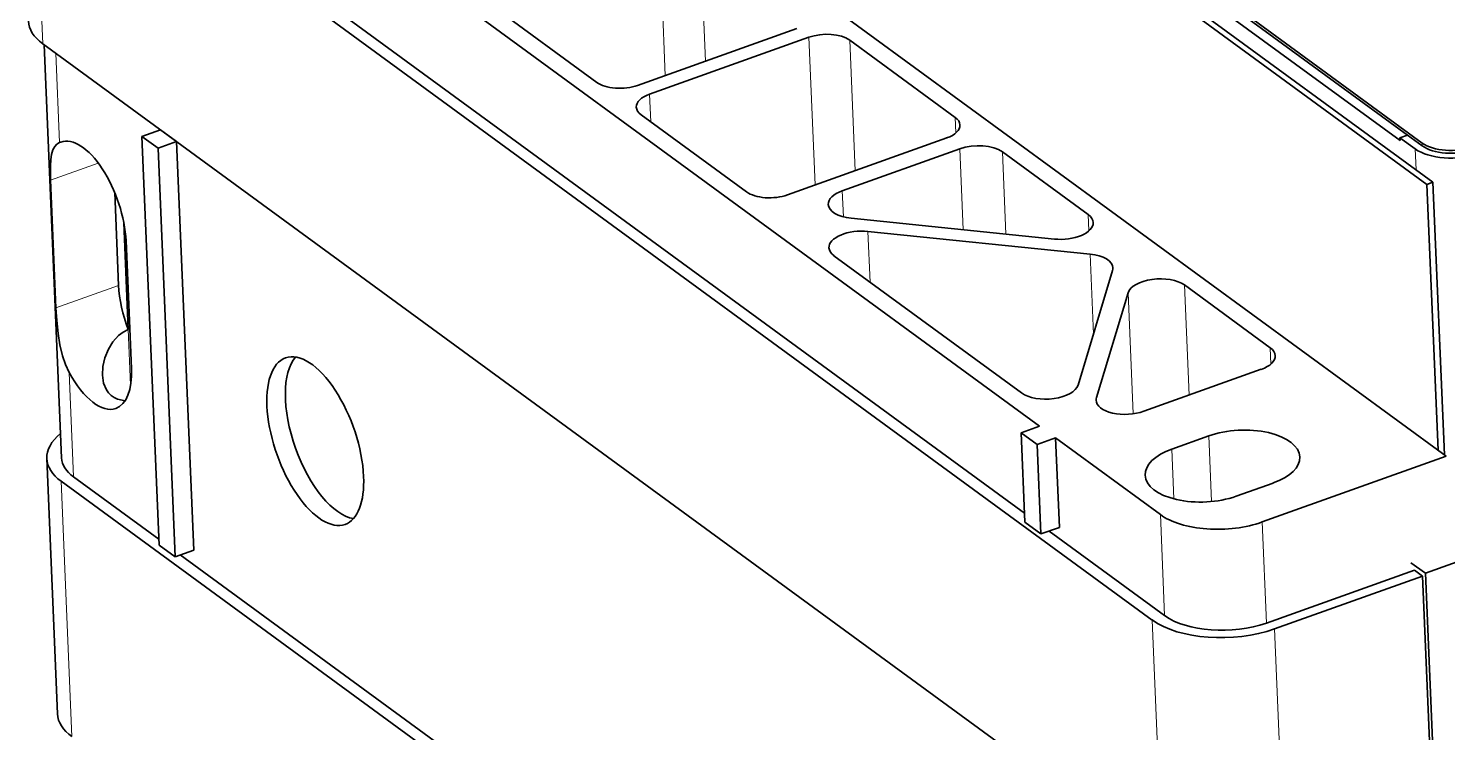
# Model space of a CAD drawing. Extents: x -1334 to -16, y -214 to 699.
# Drawn here: x -638.2 to -541.8, y 119.5 to 167.3 of the extents above; entities that cross this region are included whole.
import ezdxf

# ---------------------------------------------------------------- set-up
doc = ezdxf.new("R2010")
doc.units = 0

msp = doc.modelspace()

# ---------------------------------------------------------------- linework, layer by layer
at = {"color": 7, "lineweight": 35}
for p, q in [((-593.44, 195.96), (-543.566, 159.496)), ((-593.431, 195.765), (-544.564, 160.037)), ((-593.399, 195.001), (-545.066, 159.664)), ((-593.347, 193.771), (-542.832, 156.839)), ((-593.328, 193.301), (-543.251, 156.689)), ((-629.138, 183.852), (-569.54, 140.279)), ((-561.886, 127.127), (-637.887, 182.693)), ((-570.565, 134.383), (-629.587, 177.535)), ((-592.568, 175.258), (-541.939, 138.242)), ((-561.193, 110.664), (-637.194, 166.23)), ((-637.101, 166.163), (-635.921, 138.124)), ((-630.465, 159.942), (-629.298, 132.216)), ((-629.371, 159.143), (-628.204, 131.416)), ((-628.117, 159.591), (-626.949, 131.865)), ((-543.345, 130.299), (-507.477, 143.123)), ((-559.943, 80.975), (-635.944, 136.541)), ((-568.622, 88.231), (-627.859, 131.54))]:
    msp.add_line(p, q, dxfattribs=at)
at = {"color": 7, "lineweight": 13, "ltscale": 0.411931}
for p, q in [((-637.194, 166.23), (-637.887, 182.693)), ((-552.894, 110.06), (-553.587, 126.523))]:
    msp.add_line(p, q, dxfattribs=at)
at = {"color": 7, "lineweight": 13, "ltscale": 0.250919}
for p, q in [((-595.361, 174.113), (-594.939, 164.085)), ((-585.191, 166.677), (-584.769, 156.65))]:
    msp.add_line(p, q, dxfattribs=at)
at = {"color": 7, "lineweight": 13, "ltscale": 0.221572}
for p, q in [((-592.594, 173.912), (-592.221, 165.056)), ((-582.424, 166.476), (-582.052, 157.621))]:
    msp.add_line(p, q, dxfattribs=at)
at = {"color": 7, "lineweight": 35, "ltscale": 0.221822}
msp.add_line((-599.588, 163.613), (-606.75, 168.85), dxfattribs=at)
at = {"color": 7, "lineweight": 35, "ltscale": 0.287012}
for p, q in [((-586.011, 167.277), (-596.821, 163.412)), ((-586.651, 155.976), (-575.841, 159.842))]:
    msp.add_line(p, q, dxfattribs=at)
at = {"color": 7, "lineweight": 35, "ltscale": 0.287013}
msp.add_line((-585.191, 166.677), (-596.001, 162.812), dxfattribs=at)
at = {"color": 7, "lineweight": 35, "ltscale": 0.221823}
for p, q in [((-575.262, 161.239), (-582.424, 166.476)), ((-596.581, 161.415), (-589.418, 156.178))]:
    msp.add_line(p, q, dxfattribs=at)
at = {"color": 7, "lineweight": 13, "ltscale": 0.151826}
msp.add_line((-636.318, 165.59), (-636.063, 159.522), dxfattribs=at)
at = {"color": 7, "lineweight": 13, "ltscale": 0.047021}
msp.add_line((-596.001, 162.812), (-595.922, 160.933), dxfattribs=at)
at = {"color": 7, "lineweight": 13, "ltscale": 0.026364}
msp.add_line((-575.262, 161.239), (-575.217, 160.186), dxfattribs=at)
at = {"color": 7, "lineweight": 35, "ltscale": 0.033312}
for p, q in [((-629.21, 160.391), (-630.465, 159.942)), ((-628.117, 159.591), (-629.371, 159.143)), ((-570.795, 139.83), (-569.54, 140.279)), ((-568.191, 133.414), (-569.446, 132.965))]:
    msp.add_line(p, q, dxfattribs=at)
at = {"color": 7, "lineweight": 35, "ltscale": 0.033867}
for p, q in [((-630.465, 159.942), (-629.371, 159.143)), ((-570.539, 133.765), (-569.446, 132.965))]:
    msp.add_line(p, q, dxfattribs=at)
at = {"color": 7, "lineweight": 35, "ltscale": 0.033866}
msp.add_line((-628.117, 159.591), (-629.21, 160.391), dxfattribs=at)
at = {"color": 7, "lineweight": 35, "ltscale": 0.013547}
msp.add_line((-544.564, 160.037), (-545.074, 159.855), dxfattribs=at)
at = {"color": 7, "lineweight": 35, "ltscale": 0.031156}
msp.add_line((-544.564, 160.037), (-543.558, 159.301), dxfattribs=at)
at = {"color": 7, "lineweight": 35, "ltscale": 0.211581}
for p, q in [((-582.927, 156.255), (-574.958, 159.105)), ((-562.457, 141.289), (-554.488, 144.139))]:
    msp.add_line(p, q, dxfattribs=at)
at = {"color": 7, "lineweight": 13, "ltscale": 0.137415}
msp.add_line((-574.958, 159.105), (-574.727, 153.613), dxfattribs=at)
at = {"color": 7, "lineweight": 35, "ltscale": 0.032003}
msp.add_line((-545.074, 159.855), (-544.04, 159.099), dxfattribs=at)
at = {"color": 7, "lineweight": 35, "ltscale": 0.00477}
msp.add_line((-545.066, 159.664), (-545.074, 159.855), dxfattribs=at)
at = {"color": 7, "lineweight": 13, "ltscale": 0.035556}
msp.add_line((-544.04, 159.099), (-543.981, 157.678), dxfattribs=at)
at = {"color": 7, "lineweight": 13, "ltscale": 0.004878}
msp.add_line((-543.566, 159.496), (-543.558, 159.301), dxfattribs=at)
at = {"color": 7, "lineweight": 13, "ltscale": 0.085795}
msp.add_line((-633.43, 158.136), (-636.661, 156.981), dxfattribs=at)
at = {"color": 7, "lineweight": 35, "ltscale": 0.180301}
for p, q in [((-572.053, 158.893), (-566.231, 154.637)), ((-553.88, 145.606), (-559.701, 149.863))]:
    msp.add_line(p, q, dxfattribs=at)
at = {"color": 7, "lineweight": 13, "ltscale": 0.139551}
msp.add_line((-572.053, 158.893), (-571.818, 153.316), dxfattribs=at)
at = {"color": 7, "lineweight": 35, "ltscale": 0.216806}
msp.add_line((-636.661, 156.981), (-636.297, 148.316), dxfattribs=at)
at = {"color": 7, "lineweight": 35, "ltscale": 0.157643}
msp.add_line((-632.31, 156.137), (-632.045, 149.836), dxfattribs=at)
at = {"color": 7, "lineweight": 13, "ltscale": 0.044352}
msp.add_line((-582.927, 156.255), (-582.852, 154.483), dxfattribs=at)
at = {"color": 7, "lineweight": 35, "ltscale": 0.011105}
msp.add_line((-542.832, 156.839), (-543.251, 156.689), dxfattribs=at)
at = {"color": 7, "lineweight": 35, "ltscale": 0.451473}
msp.add_line((-543.251, 156.689), (-542.491, 138.646), dxfattribs=at)
at = {"color": 7, "lineweight": 35, "ltscale": 0.463228}
msp.add_line((-542.832, 156.839), (-542.053, 138.326), dxfattribs=at)
at = {"color": 7, "lineweight": 35, "ltscale": 0.34657}
msp.add_line((-568.531, 152.981), (-582.322, 154.388), dxfattribs=at)
at = {"color": 7, "lineweight": 13, "ltscale": 0.027682}
for p, q in [((-566.231, 154.637), (-566.184, 153.531)), ((-553.88, 145.606), (-553.833, 144.5))]:
    msp.add_line(p, q, dxfattribs=at)
at = {"color": 7, "lineweight": 35, "ltscale": 0.181978}
msp.add_line((-631.695, 154.11), (-631.389, 146.837), dxfattribs=at)
at = {"color": 7, "lineweight": 35, "ltscale": 0.378958}
msp.add_line((-581.188, 153.499), (-566.108, 151.96), dxfattribs=at)
at = {"color": 7, "lineweight": 13, "ltscale": 0.086166}
msp.add_line((-581.188, 153.499), (-581.043, 150.055), dxfattribs=at)
at = {"color": 7, "lineweight": 35, "ltscale": 0.216805}
msp.add_line((-631.178, 144.194), (-631.543, 152.858), dxfattribs=at)
at = {"color": 7, "lineweight": 35, "ltscale": 0.394304}
msp.add_line((-570.756, 142.534), (-583.489, 151.843), dxfattribs=at)
at = {"color": 7, "lineweight": 13, "ltscale": 0.13588}
msp.add_line((-566.108, 151.96), (-565.88, 146.53), dxfattribs=at)
at = {"color": 7, "lineweight": 35, "ltscale": 0.202926}
msp.add_line((-564.577, 150.84), (-566.925, 143.07), dxfattribs=at)
at = {"color": 7, "lineweight": 13, "ltscale": 0.112878}
msp.add_line((-632.045, 149.836), (-636.297, 148.316), dxfattribs=at)
at = {"color": 7, "lineweight": 35, "ltscale": 0.185582}
msp.add_line((-563.533, 149.327), (-565.68, 142.221), dxfattribs=at)
at = {"color": 7, "lineweight": 13, "ltscale": 0.205426}
msp.add_line((-563.533, 149.327), (-563.187, 141.117), dxfattribs=at)
at = {"color": 7, "lineweight": 13, "ltscale": 0.187059}
msp.add_line((-559.701, 149.863), (-559.387, 142.387), dxfattribs=at)
at = {"color": 7, "lineweight": 13, "ltscale": 0.09369}
msp.add_line((-631.389, 146.837), (-631.231, 143.093), dxfattribs=at)
at = {"color": 7, "lineweight": 13, "ltscale": 0.17732}
msp.add_line((-635.406, 143.926), (-635.108, 136.84), dxfattribs=at)
at = {"color": 7, "lineweight": 13, "ltscale": 0.008945}
msp.add_line((-565.68, 142.221), (-565.665, 141.863), dxfattribs=at)
at = {"color": 7, "lineweight": 35, "ltscale": 0.033865}
for p, q in [((-570.795, 139.83), (-569.701, 139.03)), ((-629.298, 132.216), (-628.204, 131.416))]:
    msp.add_line(p, q, dxfattribs=at)
at = {"color": 7, "lineweight": 35, "ltscale": 0.151764}
for p, q in [((-570.795, 139.83), (-570.539, 133.765)), ((-569.701, 139.03), (-569.446, 132.965)), ((-568.446, 139.479), (-568.191, 133.414))]:
    msp.add_line(p, q, dxfattribs=at)
at = {"color": 7, "lineweight": 35, "ltscale": 0.033314}
for p, q in [((-568.446, 139.479), (-569.701, 139.03)), ((-626.949, 131.865), (-628.204, 131.416))]:
    msp.add_line(p, q, dxfattribs=at)
at = {"color": 7, "lineweight": 35, "ltscale": 0.220129}
msp.add_line((-568.446, 139.479), (-561.338, 134.282), dxfattribs=at)
at = {"color": 7, "lineweight": 35, "ltscale": 0.066626}
for p, q in [((-558.056, 139.623), (-560.565, 138.725)), ((-556.191, 135.527), (-553.681, 136.425))]:
    msp.add_line(p, q, dxfattribs=at)
at = {"color": 7, "lineweight": 13, "ltscale": 0.08448}
msp.add_line((-560.565, 138.725), (-560.423, 135.349), dxfattribs=at)
at = {"color": 7, "lineweight": 13, "ltscale": 0.11152}
msp.add_line((-557.868, 135.166), (-558.056, 139.623), dxfattribs=at)
at = {"color": 7, "lineweight": 35, "ltscale": 0.433611}
msp.add_line((-636.191, 120.753), (-636.92, 138.082), dxfattribs=at)
at = {"color": 7, "lineweight": 35, "ltscale": 0.331429}
msp.add_line((-541.939, 138.242), (-554.422, 133.779), dxfattribs=at)
at = {"color": 7, "lineweight": 35, "ltscale": 0.179434}
msp.add_line((-629.314, 132.604), (-635.108, 136.84), dxfattribs=at)
at = {"color": 7, "lineweight": 13, "ltscale": 0.433611}
msp.add_line((-635.215, 119.211), (-635.944, 136.541), dxfattribs=at)
at = {"color": 7, "lineweight": 13, "ltscale": 0.171553}
for p, q in [((-561.338, 134.282), (-561.05, 127.426)), ((-554.422, 133.779), (-554.133, 126.923))]:
    msp.add_line(p, q, dxfattribs=at)
at = {"color": 7, "lineweight": 35, "ltscale": 0.242965}
msp.add_line((-561.05, 127.426), (-568.895, 133.162), dxfattribs=at)
at = {"color": 7, "lineweight": 35, "ltscale": 0.030479}
msp.add_line((-543.345, 130.299), (-544.329, 131.018), dxfattribs=at)
at = {"color": 7, "lineweight": 35, "ltscale": 0.266504}
msp.add_line((-554.133, 126.923), (-544.096, 130.512), dxfattribs=at)
at = {"color": 7, "lineweight": 35, "ltscale": 0.266506}
msp.add_line((-553.587, 126.523), (-543.549, 130.112), dxfattribs=at)
at = {"color": 7, "lineweight": 35, "ltscale": 0.016934}
msp.add_line((-543.549, 130.112), (-544.096, 130.512), dxfattribs=at)
at = {"color": 7, "lineweight": 35, "ltscale": 0.411931}
msp.add_line((-542.856, 113.649), (-543.549, 130.112), dxfattribs=at)
at = {"color": 7, "lineweight": 35, "ltscale": 0.429275}
msp.add_line((-543.345, 130.299), (-542.622, 113.143), dxfattribs=at)
at = {"color": 7, "lineweight": 13, "ltscale": 0.41193}
msp.add_line((-561.886, 127.127), (-561.193, 110.664), dxfattribs=at)
at = {"color": 7, "lineweight": 35}
for points in [[(-636.063, 159.522), (-636.239, 159.412), (-636.379, 159.268), (-636.515, 159.025), (-636.603, 158.728), (-636.653, 158.379), (-636.676, 157.955), (-636.661, 156.981)], [(-635.406, 143.926), (-635.66, 144.469), (-635.856, 145.045), (-636.035, 145.8), (-636.156, 146.566), (-636.246, 147.459), (-636.297, 148.316)], [(-633.142, 143.745), (-633.111, 144.335), (-632.975, 144.93), (-632.742, 145.51), (-632.442, 146.006), (-632.052, 146.439), (-631.739, 146.67), (-631.389, 146.837)], [(-631.608, 142.005), (-632.118, 142.117), (-632.345, 142.224), (-632.547, 142.366), (-632.721, 142.538), (-632.865, 142.739), (-633.063, 143.209), (-633.142, 143.745)]]:
    msp.add_lwpolyline(points, dxfattribs=at)
for centre, major_axis, ratio, start_param, end_param in [((-632.175, 168.025), (5.995, 0.252), 0.497921, 3.141708, 3.699571), ((-584.097, 165.878), (-1.998, -0.084), 0.497921, 3.699571, 5.270367), ((-597.915, 164.211), (-1.998, -0.084), 0.497921, 0.557978, 2.128775), ((-594.908, 162.013), (-1.998, -0.084), 0.497921, 5.270367, 6.2833), ((-594.908, 162.013), (-1.998, -0.084), 0.497921, 0.000115, 0.557978), ((-576.935, 160.641), (-1.998, -0.084), 0.497921, 3.141708, 3.699571), ((-576.935, 160.641), (-1.998, -0.084), 0.497921, 2.128775, 3.141708), ((-634.277, 154.857), (-1.683, 4.708), 0.45917, 0, 0.048509), ((-634.277, 154.857), (-1.683, 4.708), 0.45917, 4.117397, 6.283185), ((-573.81, 158.265), (-2.098, -0.088), 0.497921, 3.699571, 5.270367), ((-541.439, 160.029), (3.107, 0.131), 0.497921, 3.699571, 5.270367), ((-541.475, 160.244), (2.498, 0.105), 0.497921, 3.699571, 5.270367), ((-541.466, 160.049), (-2.498, -0.105), 0.497921, 0.557978, 2.128775), ((-587.745, 156.776), (-1.998, -0.084), 0.497921, 0.557978, 2.128775), ((-581.779, 155.416), (-2.098, -0.088), 0.497921, 5.270367, 6.283142), ((-581.779, 155.416), (-2.098, -0.088), 0.497921, 6.283142, 7.571057), ((-567.988, 154.009), (-2.098, -0.088), 0.497921, 3.141593, 3.699571), ((-581.732, 152.471), (-2.098, -0.088), 0.497921, 4.429464, 6.283185), ((-567.988, 154.009), (-2.098, -0.088), 0.497921, 1.287871, 3.141593), ((-581.732, 152.471), (-2.098, -0.088), 0.497921, 6.283185, 6.841164), ((-566.652, 150.932), (-2.098, -0.088), 0.497921, 3.141592, 4.429464), ((-566.652, 150.932), (-2.098, -0.088), 0.497921, 2.969678, 3.141592), ((-561.458, 149.235), (-2.098, -0.088), 0.497921, 3.699571, 6.111271), ((-629.311, 147.838), (-1.683, 4.708), 0.45917, 0.975804, 1.619305), ((-555.636, 144.978), (-2.098, -0.088), 0.497921, 3.141708, 3.699571), ((-618.696, 139.267), (-2.02, 5.65), 0.45917, 0.000035, 3.141628), ((-617.441, 139.715), (-2.02, 5.65), 0.45917, 0.244257, 2.897336), ((-618.696, 139.267), (-2.02, 5.65), 0.45917, 4.117397, 6.28322), ((-555.636, 144.978), (-2.098, -0.088), 0.497921, 2.128775, 3.141708), ((-633.912, 146.193), (-1.683, 4.708), 0.45917, 1.903099, 3.141638), ((-633.912, 146.193), (-1.683, 4.708), 0.45917, 3.141638, 4.117397), ((-569, 143.162), (-2.098, -0.088), 0.497921, 0.557978, 2.969678), ((-563.605, 142.129), (-2.098, -0.088), 0.497921, 6.111271, 6.283186), ((-563.605, 142.129), (-2.098, -0.088), 0.497921, 0, 2.128775), ((-630.925, 138.335), (5.995, 0.252), 0.497921, 2.555906, 3.141708), ((-555.869, 138.024), (-3.996, -0.168), 0.497921, 3.141708, 5.270367), ((-558.378, 137.126), (-3.996, -0.168), 0.497921, 5.270367, 6.2833), ((-630.925, 138.335), (5.995, 0.252), 0.497921, 3.141708, 3.699571), ((-630.925, 138.335), (4.996, 0.21), 0.497921, 3.141708, 3.699571), ((-555.869, 138.024), (-3.996, -0.168), 0.497921, 2.128775, 3.141708), ((-618.696, 139.267), (-2.02, 5.65), 0.45917, 3.141628, 4.117397), ((-558.378, 137.126), (-3.996, -0.168), 0.497921, 0.000115, 2.128775), ((-557.156, 135.778), (-4.996, -0.21), 0.497921, 0.557978, 2.128775), ((-556.867, 128.922), (4.996, 0.21), 0.497921, 3.699571, 5.270367), ((-556.867, 128.922), (5.995, 0.252), 0.497921, 3.699571, 5.270367), ((-630.196, 121.006), (5.995, 0.252), 0.497921, 3.141708, 3.699571)]:
    msp.add_ellipse(centre, major_axis=major_axis, ratio=ratio, start_param=start_param, end_param=end_param, dxfattribs=at)

doc.saveas('drawing.dxf')
